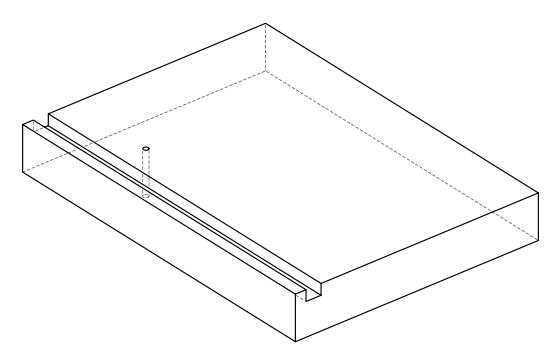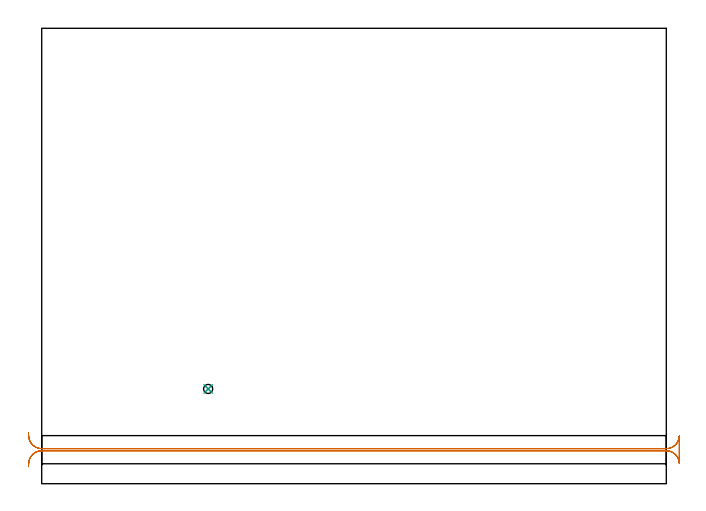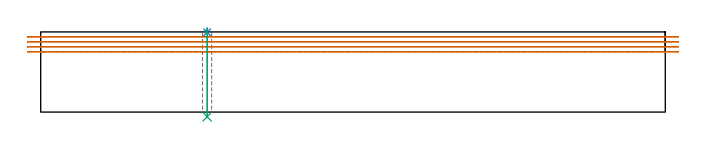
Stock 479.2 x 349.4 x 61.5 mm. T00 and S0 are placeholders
(PLAN: 3 operations, 2 tool changes, 8.7 min)
(1 MILL_RECTANGULAR_SLOT | SLOT_RECTANGULAR | UGT0201_104 | Follow Part, ap 5, ae 75% | 8.42 min | 158373 mm3)
(2 SPOT_DRILL | STEP1HOLE | NXT0321_9005460120000 | 0.03 min | 0 mm3)
(3 DRILL_THROUGH_HOLE_INTO_CENTER | STEP1HOLE | UGT0301_465 | 0.27 min | 2337 mm3)
(TOOL UGT0201_104 | End Mill 20 mm | D20 FL22 Z2)
(TOOL NXT0321_9005460120000 | NC Spot Drill, 142deg, 12mm, Carbide, Uncoated | D12 PA142 FL30 Z2)
(TOOL UGT0301_465 | Carbide Drill 7.0 mm | D7 PA118 FL69 Z2)
(OP 1 MILL_RECTANGULAR_SLOT)
G17 G21 G94 G90
T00 M6
G54
G17 G0 G90 X-10.202 Y13.083 S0 M3
G43 Z71.5 H0
Z57.675
G94 G1 X-9.97 Y16.074 F250.
G2 X0. Y25.3 R10. F500.
G1 X479.2
G2 X489.19 Y15.747 R10.
G1 X489.2
Y36.453
X489.19
G2 X479.2 Y26.9 R10.
G1 X0.
G2 X-9.97 Y36.126 R10.
G1 X-10.202 Y39.117 F250.
G0 Y13.083 Z53.85
G1 X-9.97 Y16.074
G2 X0. Y25.3 R10. F500.
G1 X479.2
G2 X489.19 Y15.747 R10.
G1 X489.2
Y36.453
X489.19
G2 X479.2 Y26.9 R10.
G1 X0.
G2 X-9.97 Y36.126 R10.
G1 X-10.202 Y39.117 F250.
G0 Y13.083 Z50.025
G1 X-9.97 Y16.074
G2 X0. Y25.3 R10. F500.
G1 X479.2
G2 X489.19 Y15.747 R10.
G1 X489.2
Y36.453
X489.19
G2 X479.2 Y26.9 R10.
G1 X0.
G2 X-9.97 Y36.126 R10.
G1 X-10.202 Y39.117 F250.
G0 Y13.083 Z46.2
G1 X-9.97 Y16.074
G2 X0. Y25.3 R10. F500.
G1 X479.2
G2 X489.19 Y15.747 R10.
G1 X489.2
Y36.453
X489.19
G2 X479.2 Y26.9 R10.
G1 X0.
G2 X-9.97 Y36.126 R10.
G1 X-10.202 Y39.117 F250.
G0 Z71.5
M5
M2
(OP 2 SPOT_DRILL)
G17 G21 G94 G90
T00 M6
G54
G17 G0 G90 X127.7 Y72.7 S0 M3
G43 Z71.5 H0
G94 G81 G98 Z61.199 F250. R64.5
G80
M5
M2
(OP 3 DRILL_THROUGH_HOLE_INTO_CENTER)
G17 G21 G94 G90
T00 M6
G54
G17 G0 G90 X127.7 Y72.7 S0 M3
G43 Z71.5 H0
G94 G73 G98 Z-3.603 F250. Q6.51 R63.5
G80
M5
M2
